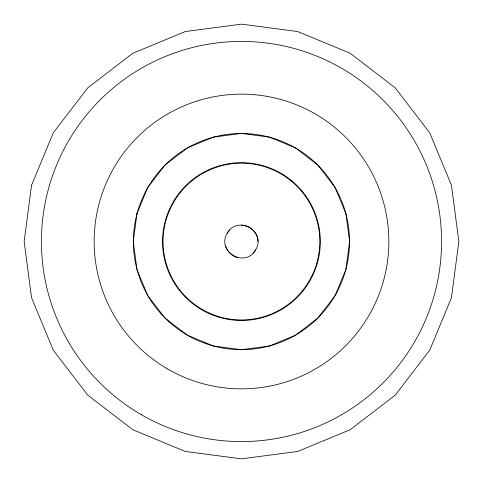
<?xml version="1.0" encoding="UTF-8"?>
<svg xmlns="http://www.w3.org/2000/svg" width="483" height="483" viewBox="0 0 483 483"><rect width="100%" height="100%" fill="white"/><g stroke="black" fill="none" stroke-linecap="round" stroke-linejoin="round"><path stroke-width="0.72" d="M227.143 233.313C216.239 251.764 245.201 268.488 255.724 249.82C266.628 231.375 237.666 214.651 227.143 233.313L229.781 229.914M253.086 253.219L255.706 249.808M241.434 225.09C250.254 225.036 257.964 232.746 257.91 241.566M237.165 257.487C231.586 255.887 227.113 251.414 225.513 245.835M31.558 185.249L24.15 241.5L31.558 297.751L53.269 350.175L87.809 395.191L132.825 429.731L185.249 451.442L241.5 458.85L297.751 451.442L350.175 429.731L395.191 395.191L429.731 350.175L451.442 297.751L458.85 241.5L451.442 185.249L429.731 132.825L395.191 87.809L350.175 53.269L297.751 31.558L241.5 24.15L185.249 31.558L132.825 53.269L87.809 87.809L53.269 132.825L31.558 185.249M136.979 213.577L133.29 241.566L136.979 269.556L147.78 295.638L164.963 318.037L187.362 335.22L213.444 346.021L241.434 349.71L269.423 346.021L295.505 335.22L317.899 318.037L335.087 295.638L345.888 269.556L349.571 241.566L345.888 213.577L335.087 187.495L317.899 165.101L295.505 147.913L269.423 137.112L241.434 133.429L213.444 137.112L187.362 147.913L164.963 165.101L147.78 187.495L136.979 213.577M167.824 369.109A147.351 147.351 0 0 0 388.851 241.5A147.351 147.351 0 0 0 167.824 113.891A147.351 147.351 0 0 0 167.824 369.109M202.244 309.44A78.373 78.373 0 0 0 319.806 241.566A78.373 78.373 0 0 0 202.244 173.693A78.373 78.373 0 0 0 202.244 309.44M141.459 414.77A200.077 200.077 0 0 0 441.577 241.5A200.077 200.077 0 0 0 141.459 68.23A200.077 200.077 0 0 0 141.459 414.77M201.985 309.899A78.898 78.898 0 0 0 320.332 241.566A78.898 78.898 0 0 0 201.985 173.24A78.898 78.898 0 0 0 201.985 309.899M187.392 335.172A108.083 108.083 0 0 0 349.517 241.566A108.083 108.083 0 0 0 187.392 147.967A108.083 108.083 0 0 0 187.392 335.172"/></g></svg>
